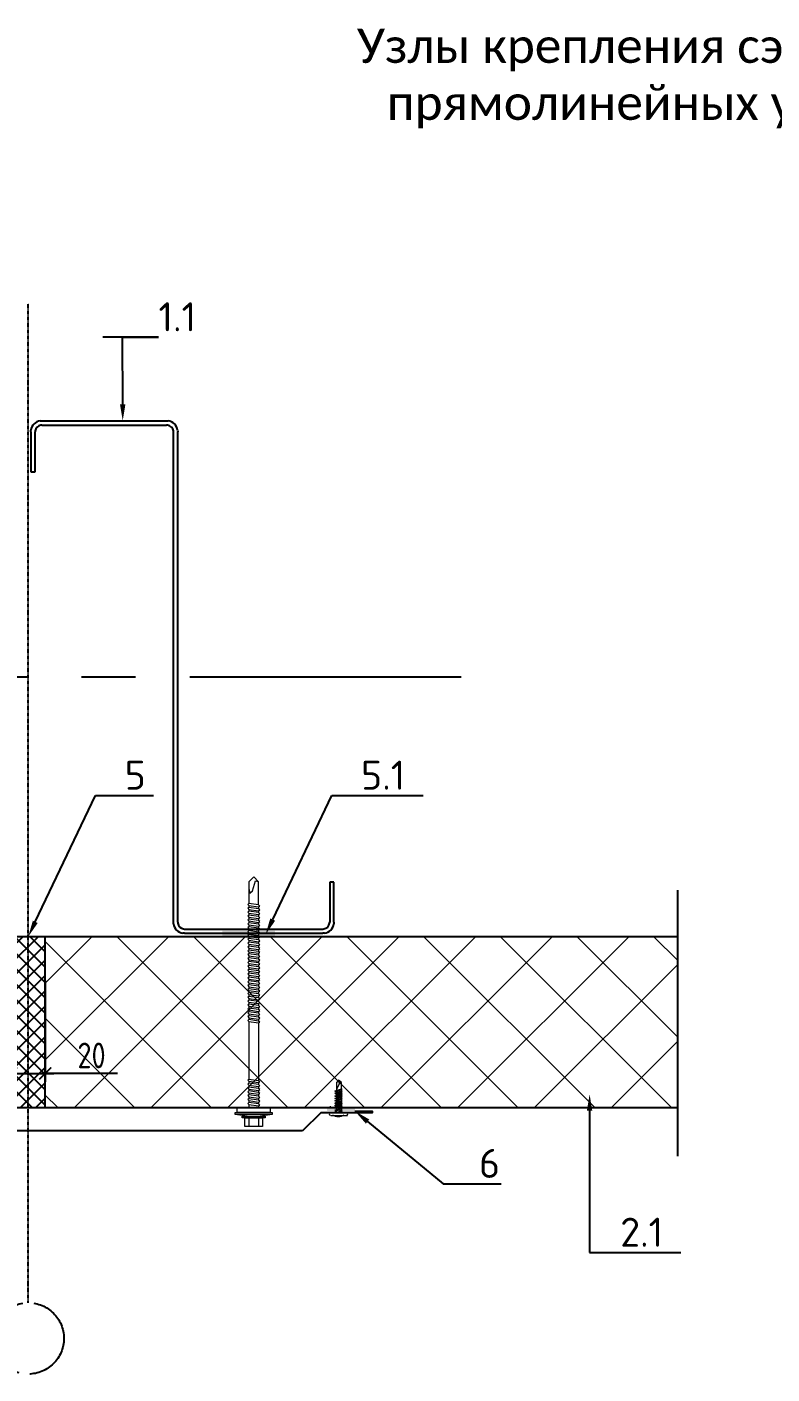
# Model space of a CAD drawing. Header units: millimetres. Extents: x -3689 to 2883575, y -702957 to -604547.
# Drawn here: x 2870445 to 2870881, y -669058 to -668269 of the extents above; entities that cross this region are included whole.
import ezdxf
from ezdxf import colors
from ezdxf.entities.mleader import LeaderData, LeaderLine
from ezdxf.math import Vec2, Vec3

# ---------------------------------------------------------------- set-up
doc = ezdxf.new("R2010")
doc.units = ezdxf.units.MM
doc.header["$PDMODE"] = 35
doc.linetypes.add('CENTER', pattern=[50.800000000000004, 31.75, -6.35, 6.35, -6.35])
for name, color, linetype in [('A-DOOR-IDEN', 12, 'Continuous'), ('A-FLOR-IDEN', 14, 'Continuous'), ('A-WALL-PATT', 181, 'Continuous'), ('S-GRID', 133, 'CENTER'), ('S-METL', 14, 'Continuous'), ('S-WALL-PATT', 181, 'Continuous')]:
    doc.layers.add(name, color=color, linetype=linetype)
doc.layers.add('A-FLOR-DIMS', color=133, linetype='Continuous', lineweight=0)
doc.styles.add('Calibri', font='calibri.ttf')
doc.styles.add('GOST 2.304', font='CS_Gost2304.shx')
doc.styles.add('ЕСКД', font='isocpeur.ttf')
doc.dimstyles.new('001.5', dxfattribs={"dimscale": 10, "dimtxt": 1.5, "dimasz": 0.7, "dimexe": 0.5, "dimexo": 0, "dimgap": 0.3, "dimtad": 1, "dimdec": 0, "dimrnd": 0.001, "dimtxsty": 'GOST 2.304', "dimblk": 'ARCHTICK', "dimcen": 0, "dimdle": 0.5, "dimclrd": 256, "dimclre": 256, "dimclrt": 256, "dimadec": 0, "dimazin": 2, "dimtfac": 0.75, "dimtdec": 0, "dimtmove": 1, "dimatfit": 3, "dimfxl": 1, "dimtolj": 1, "dimarcsym": 0})

# ---------------------------------------------------------------- blocks, each defined once
blk = doc.blocks.new('*U575')
at = {"color": 0, "lineweight": 0, "ltscale": 10}
for p, q in [((0.9999999999995483, 10.75821146399544), (-1.578047253216045e-13, 3.758211464021094)), ((1.999999999999548, 10.75821146399548), (0.9999999999995483, 10.75821146399544)), ((0.9999999999995483, 10.75821146399544), (1.000000000000452, -10.75821146399535)), ((2.000000000000452, -10.75821146399531), (1.999999999999548, 10.75821146399548)), ((4.999999999999596, 9.625768151993025), (1.999999999999596, 9.625768151992899)), ((1.999999999999596, 9.625768151992899), (2.000000000000404, -9.625768151992732)), ((5.000000000000404, -9.625768151992606), (4.999999999999596, 9.625768151993025)), ((-1.000000000000214, 5.095994904011563), (-6.200000000000213, 5.095994904011344)), ((-6.200000000000213, 5.095994904011344), (-6.199999999999785, -5.095994904011865)), ((-1.000000000000119, 2.831108280006405), (-6.200000000000118, 2.831108280006187)), ((-2.853031142658489e-13, 6.794659872000921), (-1.000000000000285, 6.794659872000879)), ((-1.000000000000285, 6.794659872000879), (-0.9999999999997147, -6.794659872000962)), ((-0.9999999999997861, -5.095994904011646), (-1.000000000000214, 5.095994904011563)), ((2.853031142658489e-13, -6.794659872000921), (-2.853031142658489e-13, 6.794659872000921)), ((5.960699671339194, 2.831108280006697), (4.999999999999881, 2.831108280006657)), ((5.960699671339194, 2.831108280006697), (6.413676996087806, 3.623818598440535)), ((6.75340998968594, -2.831108279977059), (5.960699671339194, 2.831108280006697)), ((6.413676996087806, 3.623818598440535), (7.093142983283565, 2.831108280006745)), ((7.093142983283565, 2.831108280006745), (7.885853301688519, -2.831108279977012)), ((8.225586295286144, 2.831108280006792), (7.093142983283565, 2.831108280006745)), ((8.225586295286144, 2.831108280006792), (7.093142983283565, 2.831108280006745)), ((8.225586295286144, 2.831108280006792), (8.678563620122066, 3.623818598440631)), ((9.018296613720201, -2.831108279976964), (8.225586295286144, 2.831108280006792)), ((8.678563620122066, 3.623818598440631), (9.358029607317826, 2.83110828000684)), ((9.358029607317826, 2.83110828000684), (10.15073992572278, -2.831108279976917)), ((10.49047291932041, 2.831108280006887), (9.358029607317826, 2.83110828000684)), ((10.49047291932041, 2.831108280006887), (9.358029607317826, 2.831108280006839)), ((10.49047291932041, 2.831108280006887), (10.94345024406902, 3.623818598440726)), ((11.28318323772536, -2.831108279976869), (10.49047291932041, 2.831108280006887)), ((10.94345024406902, 3.623818598440726), (11.62291623132298, 2.831108280006935)), ((11.62291623132298, 2.831108280006935), (12.41562654969883, -2.831108279976822)), ((12.75535954329646, 2.831108280006982), (11.62291623126478, 2.831108280006935)), ((12.75535954329646, 2.831108280006983), (11.62291623132298, 2.831108280006935)), ((12.75535954329646, 2.831108280006982), (13.20833686810328, 3.623818598440821)), ((13.54806986170141, -2.831108279976774), (12.75535954329646, 2.831108280006982)), ((13.20833686810328, 3.623818598440821), (13.88780285529904, 2.83110828000703)), ((13.88780285529904, 2.83110828000703), (14.68051317370399, -2.831108279976727)), ((15.02024616730162, 2.831108280007077), (13.88780285529904, 2.83110828000703)), ((15.02024616730162, 2.831108280007078), (13.88780285529904, 2.83110828000703)), ((15.02024616730162, 2.831108280007077), (15.47322349210843, 3.623818598440916)), ((15.81295648570657, -2.831108279976679), (15.02024616730162, 2.831108280007077)), ((15.47322349210843, 3.623818598440916), (16.1526894793042, 2.831108280007125)), ((16.1526894793042, 2.831108280007125), (16.94539979768004, -2.831108279976632)), ((17.28513279133588, 2.831108280007173), (16.1526894793042, 2.831108280007125)), ((17.28513279133588, 2.831108280007173), (16.1526894793042, 2.831108280007126)), ((17.28513279133588, 2.831108280007173), (17.73811011608449, 3.623818598441011)), ((18.07784310968262, -2.831108279976584), (17.28513279133588, 2.831108280007173)), ((17.73811011608449, 3.623818598441011), (18.41757610328025, 2.83110828000722)), ((18.41757610328025, 2.83110828000722), (19.2102864216852, -2.831108279976537)), ((19.55001941528283, 2.831108280007268), (18.41757610328025, 2.83110828000722)), ((19.55001941528283, 2.831108280007268), (18.41757610328025, 2.831108280007221)), ((19.55001941528283, 2.831108280007268), (20.00299674011875, 3.623818598441106)), ((20.34272973371688, -2.831108279976489), (19.55001941528283, 2.831108280007268)), ((20.00299674011875, 3.623818598441106), (20.68246272731451, 2.831108280007316)), ((20.68246272731451, 2.831108280007316), (21.47517304571946, -2.831108279976441)), ((21.81490603931709, 2.831108280007363), (20.68246272731451, 2.831108280007316)), ((54.50058852800316, 2.831108280007788), (20.68246272731451, 2.831108280007316)), ((54.50058852800316, 2.831108280007788), (54.95356585283909, 3.623818598441626)), ((55.29329884643724, -2.831108279975969), (54.50058852800316, 2.831108280007788)), ((54.95356585283909, 3.623818598441626), (55.63303184003485, 2.831108280007835)), ((55.63303184003485, 2.831108280007835), (56.42574215843982, -2.831108279975922)), ((56.76547515203742, 2.831108280007883), (55.63303184003485, 2.831108280007835)), ((56.76547515209563, 2.831108280007883), (57.21845247684425, 3.623818598441721)), ((57.5581854704424, -2.831108279975874), (56.76547515209563, 2.831108280007883)), ((57.21845247684425, 3.623818598441721), (57.89791846404, 2.83110828000793)), ((57.89791846404, 2.83110828000793), (58.69062878244497, -2.831108279975826)), ((59.03036177604258, 2.831108280007978), (57.89791846404, 2.83110828000793)), ((59.03036177604258, 2.831108280007978), (59.48333910087851, 3.623818598441816)), ((59.82307209447666, -2.831108279975779), (59.03036177604258, 2.831108280007978)), ((59.48333910087851, 3.623818598441816), (60.16280508807426, 2.831108280008025)), ((60.16280508807426, 2.831108280008025), (60.95551540647924, -2.831108279975731)), ((61.29524840007684, 2.831108280008073), (60.16280508807426, 2.831108280008025)), ((61.29524840007684, 2.831108280008073), (61.74822572482546, 3.623818598441911)), ((62.08795871848181, -2.831108279975684), (61.29524840007684, 2.831108280008073)), ((61.74822572482546, 3.623818598441911), (62.42769171207942, 2.83110828000812)), ((62.42769171207942, 2.83110828000812), (63.22040203045529, -2.831108279975636)), ((63.5601350240529, 2.831108280008168), (62.42769171202121, 2.83110828000812)), ((63.5601350240529, 2.831108280008168), (64.01311234885972, 3.623818598442006)), ((64.35284534245787, -2.831108279975589), (63.5601350240529, 2.831108280008168)), ((64.01311234885972, 3.623818598442006), (64.69257833605548, 2.831108280008215)), ((64.69257833605548, 2.831108280008215), (65.48528865446045, -2.831108279975541)), ((65.82502164805805, 2.831108280008263), (64.69257833605548, 2.831108280008215)), ((65.82502164805805, 2.831108280008263), (66.27799897286488, 3.623818598442101)), ((66.61773196646303, -2.831108279975494), (65.82502164805805, 2.831108280008263)), ((66.27799897286488, 3.623818598442101), (66.95746496006063, 2.83110828000831)), ((66.95746496006063, 2.83110828000831), (67.7501752784365, -2.831108279975446)), ((68.08990827209232, 2.831108280008358), (66.95746496006063, 2.83110828000831)), ((68.08990827209232, 2.831108280008358), (68.54288559684093, 3.623818598442196)), ((68.88261859043908, -2.831108279975399), (68.08990827209232, 2.831108280008358)), ((68.54288559684093, 3.623818598442196), (69.22235158403669, 2.831108280008406)), ((69.22235158403669, 2.831108280008406), (70.01506190244166, -2.831108279975351)), ((70.35479489603927, 2.831108280008453), (69.22235158403669, 2.831108280008406)), ((70.35479489603927, 2.831108280008453), (70.8077722208752, 3.623818598442291)), ((71.14750521447334, -2.831108279975303), (70.35479489603927, 2.831108280008453)), ((70.8077722208752, 3.623818598442291), (71.48723820807095, 2.831108280008501)), ((71.48723820807095, 2.831108280008501), (72.27994852647592, -2.831108279975256)), ((72.61968152007353, 2.831108280008548), (71.48723820807095, 2.831108280008501)), ((72.61968152007353, 2.831108280008548), (73.07265884482214, 3.623818598442387)), ((73.41239183842029, -2.831108279975208), (72.61968152007353, 2.831108280008548)), ((73.07265884482214, 3.623818598442387), (73.7521248320179, 2.831108280008596)), ((73.7521248320179, 2.831108280008596), (74.54483515045195, -2.831108279975161)), ((74.88456814404958, 2.831108280008643), (73.7521248320179, 2.831108280008596)), ((74.88456814404961, 2.831108280008642), (75.33754546879823, 3.623818598442481)), ((75.67727846239634, -2.831108279975114), (74.88456814404961, 2.831108280008642)), ((75.33754546879823, 3.623818598442481), (76.01701145599398, 2.83110828000869)), ((76.01701145599398, 2.83110828000869), (76.80972177439892, -2.831108279975067)), ((77.14945476799656, 2.831108280008737), (76.01701145599398, 2.83110828000869)), ((77.14945476799656, 2.831108280008737), (77.60243209283249, 3.623818598442576)), ((77.9421650864306, -2.831108279975019), (77.14945476799656, 2.831108280008737)), ((77.60243209283249, 3.623818598442576), (78.28189808002824, 2.831108280008785)), ((78.28189808002824, 2.831108280008785), (79.07460839843318, -2.831108279974972)), ((79.41434139203082, 2.831108280008833), (78.28189808002824, 2.831108280008785)), ((79.41434139203082, 2.831108280008833), (79.86731871677944, 3.623818598442671)), ((80.20705171043576, -2.831108279974924), (79.41434139203082, 2.831108280008833)), ((79.86731871677944, 3.623818598442671), (80.5467847040334, 2.83110828000888)), ((80.5467847040334, 2.83110828000888), (81.33949502240924, -2.831108279974877)), ((81.67922801600687, 2.831108280008928), (80.54678470397519, 2.83110828000888)), ((81.67922801600687, 2.831108280008928), (82.1322053408137, 3.623818598442766)), ((82.47193833441182, -2.831108279974829), (81.67922801600687, 2.831108280008928)), ((82.1322053408137, 3.623818598442766), (82.81167132800945, 2.831108280008975)), ((82.81167132800945, 2.831108280008975), (83.6043816464144, -2.831108279974782)), ((83.94411464001203, 2.831108280009023), (82.81167132800945, 2.831108280008975)), ((83.94411464001203, 2.831108280009023), (84.39709196481886, 3.623818598442861)), ((84.73682495841697, -2.831108279974734), (83.94411464001203, 2.831108280009023)), ((84.39709196481886, 3.623818598442861), (85.07655795201461, 2.831108280009071)), ((85.07655795201461, 2.831108280009071), (85.86926827039045, -2.831108279974686)), ((86.2090012640463, 2.831108280009118), (85.07655795201461, 2.831108280009071)), ((86.2090012640463, 2.831108280009118), (86.66197858879491, 3.623818598442957)), ((87.00171158239303, -2.831108279974639), (86.2090012640463, 2.831108280009118)), ((86.66197858879491, 3.623818598442957), (87.34144457599066, 2.831108280009166)), ((87.34144457599066, 2.831108280009166), (88.1341548943956, -2.831108279974591)), ((88.47388788799324, 2.831108280009213), (87.34144457599066, 2.831108280009166)), ((88.47388788799324, 2.831108280009213), (88.92686521282917, 3.623818598443052)), ((89.26659820642729, -2.831108279974544), (88.47388788799324, 2.831108280009213)), ((88.92686521282917, 3.623818598443052), (89.60633120002493, 2.831108280009261)), ((89.60633120002493, 2.831108280009261), (90.39904151842987, -2.831108279974496)), ((90.7387745120275, 2.831108280009308), (89.60633120002493, 2.831108280009261)), ((90.7387745120275, 2.831108280009308), (91.19175183677612, 3.623818598443147)), ((91.53148483037424, -2.831108279974448), (90.7387745120275, 2.831108280009308)), ((91.19175183677612, 3.623818598443147), (91.87121782397188, 2.831108280009356)), ((91.87121782397188, 2.831108280009356), (92.66392814240592, -2.831108279974401)), ((93.00366113600356, 2.831108280009403), (91.87121782397188, 2.831108280009356)), ((93.00366113600356, 2.831108280009403), (93.45663846081038, 3.623818598443242)), ((93.7963714544085, -2.831108279974353), (93.00366113600356, 2.831108280009403)), ((93.45663846081038, 3.623818598443242), (94.13610444800614, 2.831108280009451)), ((94.13610444800614, 2.831108280009451), (94.92881476641108, -2.831108279974306)), ((95.26854776000872, 2.831108280009498), (94.13610444800614, 2.831108280009451)), ((95.26854776000872, 2.831108280009498), (95.72152508484464, 3.623818598443337)), ((96.06125807844276, -2.831108279974258), (95.26854776000872, 2.831108280009498)), ((95.72152508484464, 3.623818598443337), (96.4009910720404, 2.831108280009546)), ((96.4009910720404, 2.831108280009546), (97.19370139038713, -2.831108279974211)), ((97.53343438398477, 2.831108280009593), (96.4009910720404, 2.831108280009546)), ((97.53343438404298, 2.831108280009593), (97.9864117087916, 3.623818598443432)), ((98.32614470238971, -2.831108279974163), (97.53343438404298, 2.831108280009593)), ((97.9864117087916, 3.623818598443432), (98.66587769598735, 2.831108280009641)), ((98.66587769598735, 2.831108280009641), (99.4585880144214, -2.831108279974116)), ((99.79832100801903, 2.831108280009689), (98.66587769598735, 2.831108280009641)), ((99.79832100801903, 2.831108280009689), (100.2512983328259, 3.623818598443527)), ((100.591031326424, -2.831108279974068), (99.79832100801903, 2.831108280009689)), ((100.2512983328259, 3.623818598443527), (100.9307643200216, 2.831108280009736)), ((100.9307643200216, 2.831108280009736), (101.7234746384266, -2.83110827997402)), ((102.0632076320242, 2.831108280009784), (100.9307643200216, 2.831108280009736)), ((102.0632076320242, 2.831108280009784), (102.5161849568019, 3.623818598443622)), ((102.8559179504, -2.831108279973973), (102.0632076320242, 2.831108280009784)), ((102.5161849568019, 3.623818598443622), (103.1956509439977, 2.831108280009831)), ((103.1956509439977, 2.831108280009831), (103.9883612624026, -2.831108279973925)), ((104.3280942560002, 2.831108280009879), (103.1956509439977, 2.831108280009831)), ((104.3280942560002, 2.831108280009879), (104.7810715808071, 3.623818598443717)), ((105.1208045744052, -2.831108279973878), (104.3280942560002, 2.831108280009879)), ((104.7810715808071, 3.623818598443717), (105.4605375680028, 2.831108280009926)), ((105.4605375680028, 2.831108280009926), (106.2532478864078, -2.83110827997383)), ((106.5929808800054, 2.831108280009974), (105.4605375680028, 2.831108280009926)), ((106.5929808800054, 2.831108280009974), (107.0459582048413, 3.623818598443812)), ((107.3856911984394, -2.831108279973783), (106.5929808800054, 2.831108280009974)), ((107.0459582048413, 3.623818598443812), (107.7254241920371, 2.831108280010021)), ((107.7254241920371, 2.831108280010021), (108.518134510442, -2.831108279973735)), ((108.8578675040397, 2.831108280010069), (107.7254241920371, 2.831108280010021)), ((108.8578675040397, 2.831108280010069), (109.3108448287883, 3.623818598443907)), ((109.6505778223864, -2.831108279973688), (108.8578675040397, 2.831108280010069)), ((109.3108448287883, 3.623818598443907), (109.990310815984, 2.831108280010116)), ((109.990310815984, 2.831108280010116), (110.7830211344181, -2.83110827997364)), ((111.1227541280157, 2.831108280010164), (109.990310815984, 2.831108280010116)), ((111.1227541280157, 2.831108280010164), (111.5757314528225, 3.623818598444002)), ((111.9154644464207, -2.831108279973593), (111.1227541280157, 2.831108280010164)), ((111.5757314528225, 3.623818598444002), (112.2551974400183, 2.831108280010211)), ((112.2551974400183, 2.831108280010211), (113.0479077584232, -2.831108279973545)), ((113.3876407520209, 2.831108280010259), (112.2551974400183, 2.831108280010211)), ((113.3876407520209, 2.831108280010259), (113.8406180767986, 3.623818598444097)), ((114.1803510703967, -2.831108279973498), (113.3876407520209, 2.831108280010259)), ((113.8406180767986, 3.623818598444097), (114.5200840639943, 2.831108280010307)), ((114.5200840639943, 2.831108280010307), (115.3127943823993, -2.83110827997345)), ((115.6525273759969, 2.831108280010354), (114.5200840639943, 2.831108280010307)), ((115.6525273759969, 2.831108280010354), (116.1055047008037, 3.623818598444192)), ((116.4452376944019, -2.831108279973402), (115.6525273759969, 2.831108280010354)), ((116.1055047008037, 3.623818598444192), (116.7849706879995, 2.831108280010402)), ((116.7849706879995, 2.831108280010402), (117.5776810064336, -2.831108279973355)), ((117.9174140000312, 2.831108280010449), (116.7849706879995, 2.831108280010402)), ((117.9174140000312, 2.831108280010449), (118.370391324838, 3.623818598444288)), ((118.7101243184361, -2.831108279973307), (117.9174140000312, 2.831108280010449)), ((118.370391324838, 3.623818598444288), (119.0498573120338, 2.831108280010497)), ((119.0498573120338, 2.831108280010497), (119.8425676303805, -2.83110827997326)), ((120.1823006239781, 2.831108280010544), (119.0498573120338, 2.831108280010497)), ((120.1823006240363, 2.831108280010544), (120.6352779488141, 3.623818598444383)), ((120.9750109424122, -2.831108279973212), (120.1823006240363, 2.831108280010544)), ((120.6352779488141, 3.623818598444383), (121.3147439360098, 2.831108280010592)), ((121.3147439360098, 2.831108280010592), (122.1074542544148, -2.831108279973165)), ((122.4471872480124, 2.83110828001064), (121.3147439360098, 2.831108280010592)), ((122.4471872480124, 2.83110828001064), (122.9001645728192, 3.623818598444478)), ((123.2398975664173, -2.831108279973117), (122.4471872480124, 2.83110828001064)), ((122.9001645728192, 3.623818598444478), (123.579630560015, 2.831108280010687)), ((123.5796305600149, 2.831108280010687), (137.1689503039877, 2.831108280011258)), ((123.579630560015, 2.831108280010687), (124.3723408784199, -2.83110827997307)), ((131.733222406422, -0.6794659872056961), (137.6219276287947, 1.132443311992857)), ((137.168891720008, 2.831108280011258), (140, 1.252163460215004e-11)), ((140, 1.252163460215004e-11), (137.1688917200664, -2.831108279972532)), ((137.6219276287947, 1.132443311992857), (137.310505717999, 2.689552866000027)), ((-0.9999999999998811, -2.831108279977385), (-6.19999999999988, -2.831108279977603)), ((-6.199999999999785, -5.095994904011865), (-0.9999999999997861, -5.095994904011646)), ((-0.9999999999997147, -6.794659872000962), (2.853031142658489e-13, -6.794659872000921)), ((1.578047253205254e-13, -3.758211463995394), (1.000000000000452, -10.75821146399535)), ((6.75340998968594, -2.831108279977058), (5.000000000000119, -2.831108279977132)), ((7.432875976881695, -3.510574267172757), (6.75340998968594, -2.831108279977059)), ((7.885853301688519, -2.831108279977012), (7.432875976881695, -3.510574267172757)), ((9.018296613720201, -2.831108279976964), (7.885853301688519, -2.831108279977012)), ((9.018296613720201, -2.831108279976963), (7.885853301688519, -2.831108279977011)), ((9.697762600915956, -3.510574267172662), (9.018296613720201, -2.831108279976964)), ((10.15073992572278, -2.831108279976917), (9.697762600915956, -3.510574267172662)), ((11.28318323766715, -2.831108279976869), (10.15073992572278, -2.831108279976917)), ((11.28318323772536, -2.831108279976868), (10.15073992572278, -2.831108279976916)), ((11.96264922492111, -3.510574267172567), (11.28318323772536, -2.831108279976869)), ((12.41562654969883, -2.831108279976822), (11.96264922492111, -3.510574267172567)), ((13.54806986170141, -2.831108279976774), (12.41562654969883, -2.831108279976822)), ((13.54806986170141, -2.831108279976773), (12.41562654969883, -2.83110827997682)), ((14.22753584889717, -3.510574267172472), (13.54806986170141, -2.831108279976774)), ((14.68051317370399, -2.831108279976727), (14.22753584889717, -3.510574267172472)), ((15.81295648570657, -2.831108279976679), (14.68051317370399, -2.831108279976727)), ((15.81295648570657, -2.831108279976678), (14.68051317370399, -2.831108279976725)), ((16.49242247290232, -3.510574267172377), (15.81295648570657, -2.831108279976679)), ((16.94539979768004, -2.831108279976632), (16.49242247290232, -3.510574267172377)), ((18.07784310968262, -2.831108279976584), (16.94539979768004, -2.831108279976632)), ((18.07784310968262, -2.831108279976584), (16.94539979768004, -2.831108279976631)), ((18.75730909687838, -3.510574267172282), (18.07784310968262, -2.831108279976584)), ((19.2102864216852, -2.831108279976537), (18.75730909687838, -3.510574267172282)), ((20.34272973371688, -2.831108279976489), (19.2102864216852, -2.831108279976537)), ((20.34272973371688, -2.831108279976489), (19.2102864216852, -2.831108279976536)), ((21.02219572091264, -3.510574267172187), (20.34272973371688, -2.831108279976489)), ((21.47517304571946, -2.831108279976441), (21.02219572091264, -3.510574267172187)), ((55.29329884643724, -2.83110827997597), (21.47517304571946, -2.831108279976441)), ((55.97276483363299, -3.510574267171667), (55.29329884643724, -2.831108279975969)), ((56.42574215843982, -2.831108279975922), (55.97276483363299, -3.510574267171667)), ((57.55818547038419, -2.831108279975874), (56.42574215843982, -2.831108279975922)), ((58.23765145763815, -3.510574267171572), (57.5581854704424, -2.831108279975874)), ((58.69062878244497, -2.831108279975826), (58.23765145763815, -3.510574267171572)), ((59.82307209447666, -2.831108279975779), (58.69062878244497, -2.831108279975826)), ((60.50253808167241, -3.510574267171477), (59.82307209447666, -2.831108279975779)), ((60.95551540647924, -2.831108279975731), (60.50253808167241, -3.510574267171477)), ((62.08795871842361, -2.831108279975684), (60.95551540647924, -2.831108279975731)), ((62.76742470567757, -3.510574267171382), (62.08795871848181, -2.831108279975684)), ((63.22040203045529, -2.831108279975636), (62.76742470567757, -3.510574267171382)), ((64.35284534245787, -2.831108279975589), (63.22040203045529, -2.831108279975636)), ((65.03231132965362, -3.510574267171287), (64.35284534245787, -2.831108279975589)), ((65.48528865446045, -2.831108279975541), (65.03231132965362, -3.510574267171287)), ((66.61773196646303, -2.831108279975494), (65.48528865446045, -2.831108279975541)), ((67.29719795365878, -3.510574267171191), (66.61773196646303, -2.831108279975494)), ((67.7501752784365, -2.831108279975446), (67.29719795365878, -3.510574267171191)), ((68.88261859043908, -2.831108279975399), (67.7501752784365, -2.831108279975446)), ((69.56208457763483, -3.510574267171096), (68.88261859043908, -2.831108279975399)), ((70.01506190244166, -2.831108279975351), (69.56208457763483, -3.510574267171096)), ((71.14750521447334, -2.831108279975303), (70.01506190244166, -2.831108279975351)), ((71.8269712016691, -3.510574267171001), (71.14750521447334, -2.831108279975303)), ((72.27994852647592, -2.831108279975256), (71.8269712016691, -3.510574267171001)), ((73.41239183842029, -2.831108279975208), (72.27994852647592, -2.831108279975256)), ((74.09185782567425, -3.510574267170906), (73.41239183842029, -2.831108279975208)), ((74.54483515045195, -2.831108279975161), (74.09185782567425, -3.510574267170906)), ((75.67727846239632, -2.831108279975113), (74.54483515045195, -2.831108279975161)), ((76.3567444495921, -3.510574267170812), (75.67727846239634, -2.831108279975114)), ((76.80972177439892, -2.831108279975067), (76.3567444495921, -3.510574267170812)), ((77.9421650864306, -2.831108279975019), (76.80972177439892, -2.831108279975067)), ((78.62163107362636, -3.510574267170717), (77.9421650864306, -2.831108279975019)), ((79.07460839843318, -2.831108279974972), (78.62163107362636, -3.510574267170717)), ((80.20705171037756, -2.831108279974924), (79.07460839843318, -2.831108279974972)), ((80.88651769763152, -3.510574267170622), (80.20705171043576, -2.831108279974924)), ((81.33949502240924, -2.831108279974877), (80.88651769763152, -3.510574267170622)), ((82.47193833441182, -2.831108279974829), (81.33949502240924, -2.831108279974877)), ((83.15140432160757, -3.510574267170527), (82.47193833441182, -2.831108279974829)), ((83.6043816464144, -2.831108279974782), (83.15140432160757, -3.510574267170527)), ((84.73682495841697, -2.831108279974734), (83.6043816464144, -2.831108279974782)), ((85.41629094561273, -3.510574267170432), (84.73682495841697, -2.831108279974734)), ((85.86926827039045, -2.831108279974686), (85.41629094561273, -3.510574267170432)), ((87.00171158239303, -2.831108279974639), (85.86926827039045, -2.831108279974686)), ((87.68117756958878, -3.510574267170337), (87.00171158239303, -2.831108279974639)), ((88.1341548943956, -2.831108279974591), (87.68117756958878, -3.510574267170337)), ((89.26659820642729, -2.831108279974544), (88.1341548943956, -2.831108279974591)), ((89.94606419362304, -3.510574267170242), (89.26659820642729, -2.831108279974544)), ((90.39904151842987, -2.831108279974496), (89.94606419362304, -3.510574267170242)), ((91.53148483037424, -2.831108279974448), (90.39904151842987, -2.831108279974496)), ((92.2109508176282, -3.510574267170147), (91.53148483037424, -2.831108279974448)), ((92.66392814240592, -2.831108279974401), (92.2109508176282, -3.510574267170147)), ((93.7963714544085, -2.831108279974353), (92.66392814240592, -2.831108279974401)), ((94.47583744160426, -3.510574267170051), (93.7963714544085, -2.831108279974353)), ((94.92881476641108, -2.831108279974306), (94.47583744160426, -3.510574267170051)), ((96.06125807844276, -2.831108279974258), (94.92881476641108, -2.831108279974306)), ((96.74072406563852, -3.510574267169956), (96.06125807844276, -2.831108279974258)), ((97.19370139038713, -2.831108279974211), (96.74072406563852, -3.510574267169956)), ((98.32614470238971, -2.831108279974163), (97.19370139038713, -2.831108279974211)), ((99.00561068958547, -3.510574267169861), (98.32614470238971, -2.831108279974163)), ((99.4585880144214, -2.831108279974116), (99.00561068958547, -3.510574267169861)), ((100.591031326424, -2.831108279974068), (99.4585880144214, -2.831108279974116)), ((101.2704973136197, -3.510574267169766), (100.591031326424, -2.831108279974068)), ((101.7234746384266, -2.83110827997402), (101.2704973136197, -3.510574267169766)), ((102.8559179504, -2.831108279973973), (101.7234746384266, -2.83110827997402)), ((103.5353839376249, -3.510574267169671), (102.8559179504, -2.831108279973973)), ((103.9883612624026, -2.831108279973925), (103.5353839376249, -3.510574267169671)), ((105.1208045744052, -2.831108279973878), (103.9883612624026, -2.831108279973925)), ((105.8002705616009, -3.510574267169576), (105.1208045744052, -2.831108279973878)), ((106.2532478864078, -2.83110827997383), (105.8002705616009, -3.510574267169576)), ((107.3856911984394, -2.831108279973783), (106.2532478864078, -2.83110827997383)), ((108.0651571856352, -3.510574267169481), (107.3856911984394, -2.831108279973783)), ((108.518134510442, -2.831108279973735), (108.0651571856352, -3.510574267169481)), ((109.6505778223864, -2.831108279973688), (108.5181345103838, -2.831108279973735)), ((110.3300438095822, -3.510574267169386), (109.6505778223864, -2.831108279973688)), ((110.7830211344181, -2.83110827997364), (110.3300438095822, -3.510574267169386)), ((111.9154644464207, -2.831108279973593), (110.7830211344181, -2.83110827997364)), ((112.5949304336164, -3.51057426716929), (111.9154644464207, -2.831108279973593)), ((113.0479077584232, -2.831108279973545), (112.5949304336164, -3.51057426716929)), ((114.1803510703967, -2.831108279973498), (113.0479077584232, -2.831108279973545)), ((114.8598170576507, -3.510574267169195), (114.1803510703967, -2.831108279973498)), ((115.3127943823993, -2.83110827997345), (114.8598170576507, -3.510574267169195)), ((116.4452376944019, -2.831108279973402), (115.3127943823993, -2.83110827997345)), ((117.1247036815976, -3.5105742671691), (116.4452376944019, -2.831108279973402)), ((117.5776810064336, -2.831108279973355), (117.1247036815976, -3.5105742671691)), ((118.7101243184361, -2.831108279973307), (117.5776810064336, -2.831108279973355)), ((119.3895903056319, -3.510574267169005), (118.7101243184361, -2.831108279973307)), ((119.8425676303805, -2.83110827997326), (119.3895903056319, -3.510574267169005)), ((120.9750109424122, -2.831108279973212), (119.8425676303805, -2.83110827997326)), ((121.6544769296079, -3.51057426716891), (120.9750109424122, -2.831108279973212)), ((122.1074542544148, -2.831108279973165), (121.6544769296079, -3.51057426716891)), ((123.2398975664173, -2.831108279973117), (122.1074542544148, -2.831108279973165)), ((123.9193635536131, -3.510574267168815), (123.2398975664173, -2.831108279973117)), ((124.3723408784199, -2.83110827997307), (123.9193635536131, -3.510574267168815)), ((137.1689503040461, -2.831108279972532), (124.3723408784199, -2.83110827997307)), ((130.3742904320306, -2.264886624015184), (131.733222406422, -0.6794659872056961)), ((133.2053987120226, -2.831108279972699), (130.3742904320306, -2.264886624015184)), ((1.000000000000452, -10.75821146399535), (2.000000000000452, -10.75821146399531)), ((2.000000000000404, -9.625768151992732), (5.000000000000404, -9.625768151992606))]:
    blk.add_line(p, q, dxfattribs=at)
blk = doc.blocks.new('_ARCHTICK')
at = {"color": 0, "linetype": 'ByBlock', "const_width": 0.15}
blk.add_lwpolyline([(-0.5, -0.5), (0.5, 0.5)], dxfattribs=at)
blk = doc.blocks.new('*D767')
at = {"layer": 'A-FLOR-DIMS', "lineweight": -2, "ltscale": 10, "transparency": 16777216}
for p, q in [((2870435.540871193, -668827.5840115512), (2870435.540871193, -668886.7521184876)), ((2870455.540871193, -668827.5840115512), (2870455.540871193, -668886.7521184876)), ((2870430.540871193, -668881.7521184876), (2870460.540871193, -668881.7521184876)), ((2870497.755755489, -668881.7521184876), (2870455.540871193, -668881.7521184876))]:
    blk.add_line(p, q, dxfattribs=at)
at = {"layer": 'Defpoints', "color": 0, "ltscale": 10, "transparency": 16777216}
for p in [(2870435.540871193, -668827.5840115512), (2870455.540871193, -668827.5840115512), (2870455.540871193, -668881.7521184876)]:
    blk.add_point(p, dxfattribs=at)
at = {"layer": 'A-FLOR-DIMS', "lineweight": -2, "ltscale": 10, "transparency": 16777216, "xscale": 7, "yscale": 7, "zscale": 7, "rotation": 180}
blk.add_blockref('_ARCHTICK', (2870435.540871193, -668881.7521184876), dxfattribs=at)
at = {"layer": 'A-FLOR-DIMS', "lineweight": -2, "ltscale": 10, "transparency": 16777216, "xscale": 7, "yscale": 7, "zscale": 7}
blk.add_blockref('_ARCHTICK', (2870455.540871193, -668881.7521184876), dxfattribs=at)
at = {"layer": 'A-FLOR-DIMS', "ltscale": 10, "transparency": 16777216, "insert": (2870482.612898347, -668871.2521184876), "char_height": 15, "attachment_point": 5, "style": 'GOST 2.304'}
blk.add_mtext('\\A1;20', dxfattribs=at)
blk = doc.blocks.new('*U782')
at = {"color": 7}
for points in [[(-60.60660171782365, -10.60660171779455), (-50, 0)], [(-50, 0), (271.3281467137494, 0)], [(281.9347484315731, -10.60660171779455), (271.3281467137494, 0)], [(-80.60660171782365, -11.60660171782365), (-90.60660171782365, -11.60660171782365), (-90.60660171782365, -10.60660171782365), (-60.60660171782365, -10.60660171782365)], [(301.9347484315731, -11.60660171782365), (311.9347484315731, -11.60660171782365), (311.9347484315731, -10.60660171782365), (281.9347484315731, -10.60660171782365)]]:
    blk.add_lwpolyline(points, dxfattribs=at)

msp = doc.modelspace()

# ---------------------------------------------------------------- hatches: boundary and pattern name
at = {"lineweight": 0}
h = msp.add_hatch(dxfattribs=at)
h.set_pattern_fill('ANSI37', color=181, scale=10, angle=89.99999999999997, style=0)
h.set_pattern_definition([(134.9999999999999, (2871455.540871193, -668861.7274744085), (-22.4506403026729, -22.45064030267286), []), (225, (2871455.540871193, -668861.7274744085), (22.45064030267286, -22.4506403026729), [])])
h.paths.add_polyline_path([(2870825.75723923, -668901.7274744085), (2870825.75723923, -668801.7274744085), (2870455.540871193, -668801.7274744085), (2870455.540871193, -668900.0739562316), (2870455.540871193, -668901.7274744085)])
at = {"layer": 'A-WALL-PATT'}
h = msp.add_hatch(dxfattribs=at)
h.set_pattern_fill('ANSI37', color=256, scale=2, angle=90)
h.set_pattern_definition([(135, (2883133.561792761, -912460.8535278662), (-4.490128060534577, -4.490128060534576), []), (225, (2883133.561792761, -912460.8535278662), (4.490128060534576, -4.490128060534577), [])])
h.paths.add_polyline_path([(2870455.540871193, -668801.7274744085), (2870435.540871193, -668801.7274744085), (2870435.540871193, -668901.7274744085), (2870455.540871193, -668901.7274744085)])
at = {"layer": 'S-WALL-PATT', "lineweight": 0, "ltscale": 10}
h = msp.add_hatch(color=256, dxfattribs=at)
h.dxf.hatch_style = 1
h.paths.add_polyline_path([(2870590.094049016, -668798.1963810606), (2870590.094049016, -668802.2287463353), (2870559.272791682, -668802.2287463353), (2870559.272791682, -668798.1963810606)])
h = msp.add_hatch(color=256, dxfattribs=at)
h.dxf.hatch_style = 1
h.paths.add_polyline_path([(2870636.761162918, -668903.637777017), (2870636.761162918, -668902.126129274), (2870620.530800055, -668902.126129274), (2870620.530800055, -668903.637777017)])
h = msp.add_hatch(color=256, dxfattribs=at)
h.dxf.hatch_style = 1
h.paths.add_polyline_path([(2870620.532786331, -668902.1433566057), (2870620.532786331, -668903.6550043488), (2870636.763149193, -668903.6550043488), (2870636.763149193, -668902.1433566057)])
h = msp.add_hatch(color=256, dxfattribs=at)
h.dxf.hatch_style = 1
h.paths.add_polyline_path([(2870636.783415777, -668903.6678764125), (2870636.783415777, -668902.1562286696), (2870620.553052915, -668902.1562286696), (2870620.553052915, -668903.6678764125)])

# ---------------------------------------------------------------- linework, layer by layer
at = {"color": 5}
for p, q in [((2870825.75723923, -668801.7274744085), (2870455.540871193, -668801.7274744085)), ((2870455.540871193, -668901.7274744085), (2870825.75723923, -668901.7274744085))]:
    msp.add_line(p, q, dxfattribs=at)
at = {"color": 5, "lineweight": 0}
msp.add_line((2870455.540871193, -668801.7274744085), (2870455.540871193, -668901.7274744085), dxfattribs=at)
at = {"color": 7, "linetype": 'Continuous', "lineweight": 20, "true_color": 0x000007}
for points in [[(2870625.113366981, -668892.0968756087), (2870629.415416892, -668890.9386314016), (2870629.415416892, -668890.9386314016)], [(2870628.919026517, -668890.9386314016), (2870628.919026517, -668887.1329718654), (2870627.264391936, -668885.8092642005), (2870625.940684271, -668887.1329718654), (2870625.940684271, -668891.7659486926)], [(2870627.264391936, -668885.8092642005), (2870627.595318852, -668887.9602891558), (2870625.940684271, -668890.9386314016)], [(2870628.919026517, -668891.2695583182), (2870629.415416892, -668890.9386314016), (2870628.919026517, -668890.9386314016), (2870625.940684271, -668891.7659486926)], [(2870625.940684271, -668891.7659486926), (2870625.113366981, -668892.0968756087), (2870625.940684271, -668892.593265983), (2870628.919026517, -668891.2695583182), (2870628.919026517, -668892.0968756087)], [(2870625.113366981, -668893.4205832735), (2870629.415416892, -668892.593265983), (2870629.415416892, -668892.593265983)], [(2870625.940684271, -668892.593265983), (2870625.940684271, -668893.4205832735), (2870625.113366981, -668893.4205832735), (2870625.940684271, -668893.9169736479), (2870628.919026517, -668892.593265983), (2870628.919026517, -668893.4205832735)], [(2870625.113366981, -668895.0752178545), (2870629.415416892, -668893.9169736479), (2870629.415416892, -668893.9169736479)], [(2870625.940684271, -668894.7442909384), (2870625.113366981, -668895.0752178545), (2870625.940684271, -668895.0752178545), (2870628.919026517, -668894.247900564)], [(2870625.113366981, -668896.3989255198), (2870629.415416892, -668895.0752178545), (2870629.415416892, -668895.0752178545)], [(2870625.940684271, -668896.0679986032), (2870625.113366981, -668896.3989255198), (2870625.940684271, -668896.8953158942), (2870628.919026517, -668895.5716082288)], [(2870625.113366981, -668897.7226331842), (2870629.415416892, -668896.3989255198), (2870629.415416892, -668896.3989255198)], [(2870625.940684271, -668897.7226331842), (2870625.113366981, -668897.7226331842), (2870625.940684271, -668898.0535601007), (2870628.919026517, -668896.8953158942)], [(2870625.113366981, -668899.3772677656), (2870629.415416892, -668898.0535601007), (2870629.415416892, -668898.0535601007)], [(2870625.940684271, -668898.8808773912), (2870625.113366981, -668899.3772677656), (2870625.940684271, -668899.3772677656), (2870628.919026517, -668898.0535601007)], [(2870628.919026517, -668892.593265983), (2870629.415416892, -668892.593265983), (2870628.919026517, -668892.0968756087), (2870625.940684271, -668893.4205832735)], [(2870628.919026517, -668894.247900564), (2870629.415416892, -668893.9169736479), (2870628.919026517, -668893.4205832735), (2870625.940684271, -668894.7442909384)], [(2870625.940684271, -668893.9169736479), (2870625.940684271, -668894.7442909384), (2870625.940684271, -668894.7442909384)], [(2870628.919026517, -668895.5716082288), (2870629.415416892, -668895.0752178545), (2870628.919026517, -668894.7442909384), (2870625.940684271, -668896.0679986032)], [(2870625.940684271, -668895.0752178545), (2870625.940684271, -668896.0679986032), (2870625.940684271, -668896.0679986032)], [(2870628.919026517, -668896.8953158942), (2870629.415416892, -668896.3989255198), (2870628.919026517, -668896.3989255198), (2870625.940684271, -668897.7226331842)], [(2870625.940684271, -668896.8953158942), (2870625.940684271, -668897.7226331842), (2870625.940684271, -668897.7226331842)], [(2870628.919026517, -668898.0535601007), (2870629.415416892, -668898.0535601007), (2870628.919026517, -668897.7226331842), (2870625.940684271, -668898.8808773912)], [(2870625.940684271, -668898.0535601007), (2870625.940684271, -668898.8808773912), (2870625.940684271, -668898.8808773912)], [(2870628.919026517, -668899.87365814), (2870629.415416892, -668899.3772677656), (2870628.919026517, -668898.8808773912), (2870625.940684271, -668900.204585056)], [(2870628.919026517, -668894.247900564), (2870628.919026517, -668894.7442909384), (2870628.919026517, -668894.7442909384)], [(2870628.919026517, -668895.5716082288), (2870628.919026517, -668896.3989255198), (2870628.919026517, -668896.3989255198)], [(2870628.919026517, -668896.8953158942), (2870628.919026517, -668897.7226331842), (2870628.919026517, -668897.7226331842)], [(2870628.919026517, -668898.0535601007), (2870628.919026517, -668898.8808773912), (2870628.919026517, -668898.8808773912)], [(2870622.135024735, -668901.0319023465), (2870622.631415109, -668901.0319023465), (2870622.631415109, -668901.0319023465)], [(2870622.631415109, -668904.8375618833), (2870632.393759138, -668904.8375618833), (2870632.393759138, -668904.8375618833)], [(2870632.393759138, -668906.6576599225), (2870622.631415109, -668906.6576599225), (2870622.631415109, -668906.6576599225)], [(2870625.113366981, -668900.7009754304), (2870629.415416892, -668899.3772677656), (2870629.415416892, -668899.3772677656)], [(2870625.940684271, -668900.204585056), (2870625.113366981, -668900.7009754304), (2870625.940684271, -668901.0319023465), (2870628.919026517, -668899.87365814)], [(2870625.113366981, -668901.859219637), (2870629.415416892, -668900.7009754304), (2870629.415416892, -668900.7009754304)], [(2870625.940684271, -668901.5282927209), (2870625.113366981, -668901.859219637), (2870625.940684271, -668902.3556100114), (2870628.919026517, -668901.0319023465)], [(2870625.113366981, -668903.1829273023), (2870629.415416892, -668902.3556100114), (2870629.415416892, -668902.3556100114)], [(2870625.940684271, -668903.1829273023), (2870625.113366981, -668903.1829273023), (2870625.940684271, -668903.6793176767), (2870628.919026517, -668902.3556100114)], [(2870625.940684271, -668899.3772677656), (2870625.940684271, -668900.204585056), (2870625.940684271, -668900.204585056)], [(2870628.919026517, -668901.0319023465), (2870629.415416892, -668900.7009754304), (2870628.919026517, -668900.7009754304), (2870625.940684271, -668901.5282927209)], [(2870625.940684271, -668901.0319023465), (2870625.940684271, -668901.5282927209), (2870625.940684271, -668901.5282927209)], [(2870628.919026517, -668902.3556100114), (2870629.415416892, -668902.3556100114), (2870628.919026517, -668901.859219637), (2870625.940684271, -668903.1829273023)], [(2870625.940684271, -668902.3556100114), (2870625.940684271, -668903.1829273023), (2870625.940684271, -668903.1829273023)], [(2870625.940684271, -668903.6793176767), (2870625.940684271, -668904.0102445928), (2870625.940684271, -668904.0102445928)], [(2870628.919026517, -668904.0102445928), (2870629.415416892, -668903.6793176767), (2870628.919026517, -668903.1829273023), (2870627.264391936, -668904.0102445928)], [(2870628.919026517, -668904.0102445928), (2870627.264391936, -668904.0102445928), (2870627.264391936, -668904.0102445928)], [(2870628.588099601, -668904.0102445928), (2870629.415416892, -668903.6793176767), (2870629.415416892, -668903.6793176767)], [(2870628.919026517, -668899.87365814), (2870628.919026517, -668900.7009754304), (2870628.919026517, -668900.7009754304)], [(2870628.919026517, -668901.0319023465), (2870628.919026517, -668901.859219637), (2870628.919026517, -668901.859219637)], [(2870628.919026517, -668902.3556100114), (2870628.919026517, -668903.1829273023), (2870628.919026517, -668903.1829273023)]]:
    msp.add_lwpolyline(points, dxfattribs=at)
for points in [[(2870627.429855394, -668887.7948256976), (2870627.760782311, -668887.4638987815), (2870628.257172685, -668887.2984353236), (2870628.588099601, -668886.8020449493)], [(2870623.624195858, -668905.9958060898), (2870625.775220813, -668907.3195137552), (2870628.422636143, -668907.3195137552), (2870630.573661098, -668905.9958060898)], [(2870624.451513148, -668904.8375618833), (2870625.113366981, -668904.8375618833), (2870625.609757355, -668904.3411715089), (2870625.609757355, -668903.8447811345)], [(2870628.588099601, -668903.8447811345), (2870628.588099601, -668904.3411715089), (2870628.919026517, -668904.8375618833), (2870629.58088035, -668904.8375618833)]]:
    msp.add_open_spline(points, degree=3, dxfattribs=at)
for points in [[(2870622.300488193, -668904.8375618833), (2870621.969561277, -668904.8375618833), (2870621.804097818, -668905.1684887994), (2870621.804097818, -668905.4994157155), (2870621.804097818, -668905.4994157155), (2870621.804097818, -668905.830342632), (2870621.969561277, -668906.1612695481), (2870622.300488193, -668906.1612695481)], [(2870632.062832221, -668906.1612695481), (2870632.393759138, -668906.1612695481), (2870632.724686054, -668905.830342632), (2870632.724686054, -668905.4994157155), (2870632.724686054, -668905.4994157155), (2870632.724686054, -668905.1684887994), (2870632.393759138, -668904.8375618833), (2870632.062832221, -668904.8375618833)]]:
    msp.add_open_spline(points, degree=3, knots=[0, 0, 0, 0, 0.125, 0.125, 0.125, 0.125001, 1, 1, 1, 1], dxfattribs=at)
at = {"layer": 'A-WALL-PATT', "ltscale": 10}
msp.add_lwpolyline([(2870435.540871193, -668901.7274744085), (2870455.540871193, -668901.7274744085), (2870455.540871193, -668801.7274744085), (2870435.540871193, -668801.7274744085)], close=True, dxfattribs=at)
at = {"layer": 'S-GRID', "ltscale": 0.01}
msp.add_line((2870445.540871193, -669015.9994547982), (2870445.540871193, -668431.0631891667), dxfattribs=at)
at = {"layer": 'S-GRID', "ltscale": 5}
msp.add_line((2870032.186632095, -668649.7037453072), (2870726.434682918, -668649.7037453072), dxfattribs=at)
at = {"layer": 'S-GRID'}
msp.add_circle((2870445.540871193, -669036.8633246066), 20.86386980832669, dxfattribs=at)
at = {"layer": 'S-METL'}
for p, q in [((2870452.615370334, -668499.8211338175), (2870453.49622733, -668499.7581336818)), ((2870453.585515056, -668502.2581336818), (2870452.97206625, -668502.3020084064)), ((2870453.49622733, -668499.7581336818), (2870526.585515056, -668499.7581336818)), ((2870453.585515056, -668502.2581336818), (2870526.49622733, -668502.2581336818)), ((2870527.109676136, -668502.3020084064), (2870526.49622733, -668502.2581336818)), ((2870526.585515056, -668499.7581336818), (2870527.466372052, -668499.8211338175)), ((2870447.040871193, -668506.2134898186), (2870447.103871328, -668505.3326328229)), ((2870447.040871193, -668506.2134898186), (2870447.040871193, -668529.7581336818)), ((2870449.584745917, -668505.689328739), (2870449.540871193, -668506.3027775451)), ((2870449.540871193, -668529.7581336818), (2870449.540871193, -668506.3027775451)), ((2870530.540871193, -668506.3027775451), (2870530.496996468, -668505.689328739)), ((2870530.540871193, -668793.3027775451), (2870530.540871193, -668506.3027775451)), ((2870532.977871057, -668505.3326328229), (2870533.040871193, -668506.2134898186)), ((2870533.040871193, -668793.2134898186), (2870533.040871193, -668506.2134898186)), ((2870447.040871193, -668529.7581336818), (2870449.540871193, -668529.7581336818)), ((2870624.540871193, -668769.7581336818), (2870622.040871193, -668769.7581336818)), ((2870622.040871193, -668769.7581336818), (2870622.040871193, -668793.2134898186)), ((2870624.540871193, -668793.3027775451), (2870624.540871193, -668769.7581336818)), ((2870530.603871328, -668794.1836345408), (2870530.540871193, -668793.3027775451)), ((2870533.040871193, -668793.2134898186), (2870533.084745917, -668793.8269386248)), ((2870621.996996468, -668793.8269386248), (2870622.040871193, -668793.2134898186)), ((2870624.540871193, -668793.3027775451), (2870624.477871057, -668794.1836345408)), ((2870536.99622733, -668799.7581336818), (2870536.115370334, -668799.6951335461)), ((2870536.47206625, -668797.2142589573), (2870537.085515056, -668797.2581336818)), ((2870536.99622733, -668799.7581336818), (2870618.085515056, -668799.7581336818)), ((2870537.085515056, -668797.2581336818), (2870617.99622733, -668797.2581336818)), ((2870617.99622733, -668797.2581336818), (2870618.609676136, -668797.2142589573)), ((2870618.966372052, -668799.6951335461), (2870618.085515056, -668799.7581336818))]:
    msp.add_line(p, q, dxfattribs=at)
at = {"layer": 'S-METL', "ltscale": 10}
msp.add_line((2870825.75723923, -668930.2254146585), (2870825.75723923, -668774.489237447), dxfattribs=at)
at = {"layer": 'S-METL'}
for centre, radius, start, end in [((2870453.540871193, -668506.2581336818), 6.503192992111006, 98.18181817978014, 171.8181818202106), ((2870453.540871193, -668506.2581336818), 3.996807007888898, 98.18181817978014, 171.8181818202106), ((2870526.540871193, -668506.2581336818), 3.996807007883236, 8.181818179789367, 81.81818182021986), ((2870526.540871193, -668506.2581336818), 6.503192992112674, 8.181818179789367, 81.81818182021986), ((2870537.040871193, -668793.2581336818), 6.503192992112757, 188.1818181797894, 261.8181818202199), ((2870537.040871193, -668793.2581336818), 3.996807007889136, 188.1818181797894, 261.8181818202199), ((2870618.040871193, -668793.2581336818), 3.996807007889137, 278.1818181797801, 351.8181818202106), ((2870618.040871193, -668793.2581336818), 6.503192992117401, 278.1818181797801, 351.8181818202106)]:
    msp.add_arc(centre, radius, start, end, dxfattribs=at)

# ---------------------------------------------------------------- block references
at = {"layer": 'S-METL', "xscale": -1, "rotation": 270}
msp.add_blockref('*U575', (2870577.540871193, -668906.7274744085), dxfattribs=at)
at = {"layer": 'S-METL', "rotation": 180}
msp.add_blockref('*U782', (2870556.20494455, -668915.4504221462), dxfattribs=at)

# ---------------------------------------------------------------- texts
at = {"layer": 'A-DOOR-IDEN', "linetype": 'ByBlock', "ltscale": 500, "insert": (2870882.895420514, -668299.5524892589), "char_height": 20, "width": 1635.788524365016, "attachment_point": 5, "style": 'Calibri'}
msp.add_mtext('Узлы крепления сэндвич-панелей на \\Pпрямолинейных участках фасадов', dxfattribs=at)

# ---------------------------------------------------------------- dimensions: what is measured, and where the dimension line sits
at = {"layer": 'A-FLOR-DIMS', "ltscale": 10}
dim = msp.add_linear_dim(base=(2870455.540871193, -668881.7521184876), p1=(2870435.540871193, -668827.5840115512), p2=(2870455.540871193, -668827.5840115512), dimstyle='001.5', dxfattribs=at)
dim.commit()
dim.dimension.update_dxf_attribs({"geometry": '*D767', "text_midpoint": (2870482.612898347, -668889.1769551854), "dimtype": 160})

# ---------------------------------------------------------------- leaders
at = {"layer": 'A-FLOR-IDEN'}
ml = msp.add_multileader_mtext('Standard', dxfattribs=at)
ml.set_content('1.1', color=256, style='ЕСКД')
ml.set_leader_properties()
ml.build(insert=Vec2(0, 0))
ml.multileader.update_dxf_attribs({"text_left_attachment_type": 6, "text_right_attachment_type": 6, "dogleg_length": 20.96987534605703, "arrow_head_size": 9.600000000000001})
ctx = ml.context
ctx.base_point, ctx.char_height, ctx.arrow_head_size, ctx.landing_gap_size, ctx.plane_origin, ctx.plane_x_axis, ctx.plane_y_axis = Vec3(2870521.791880075, -668450.8276868397), 17, 9.600000000000001, 0, Vec3(2870641.608153113, -668476.2390271769), Vec3(1, -2.258681448315656e-12), Vec3(2.258681448315656e-12, 1)
ctx.left_attachment, ctx.right_attachment = 6, 6
notes = []
notes.append((ctx, [(1, (1, 1, 0), (2870500.822004729, -668450.8276868397), (1, -2.258681448315656e-12), 20.96987534605703, [(0, [(2870500.870051365, -668499.7581336818)], 0, [])])]))
ctx.mtext.insert, ctx.mtext.text_direction, ctx.mtext.rotation, ctx.mtext.width, ctx.mtext.flow_direction = Vec3(2870521.791880075, -668430.4276868397), Vec3(1, -2.258882650657248e-12), 6.283185307177328, 77.51149692218215, 5
ml = msp.add_multileader_mtext('Standard', dxfattribs=at)
ml.set_content('5', color=256, style='ЕСКД')
ml.set_leader_properties()
ml.build(insert=Vec2(0, 0))
ml.multileader.update_dxf_attribs({"text_left_attachment_type": 6, "text_right_attachment_type": 6, "dogleg_length": 20.96987534605703, "arrow_head_size": 9.600000000000001})
ctx = ml.context
ctx.base_point, ctx.char_height, ctx.arrow_head_size, ctx.landing_gap_size, ctx.plane_origin = Vec3(2870505.920143812, -668719.1064546412), 17, 9.600000000000001, 0, Vec3(2870477.498050332, -668567.451268095)
ctx.left_attachment, ctx.right_attachment, ctx.text_align_type = 6, 6, 2
notes.append((ctx, [(0, (1, 1, 0), (2870484.950268466, -668719.1064546412), (1, 0), 20.96987534605703, [(0, [(2870445.540871193, -668801.7274744085)], 0, [])])]))
ctx.mtext.insert, ctx.mtext.defined_height, ctx.mtext.alignment, ctx.mtext.flow_direction = Vec3(2870514.420143812, -668698.7064546412), 125.4088915666272, 3, 5
ml = msp.add_multileader_mtext('Standard', dxfattribs=at)
ml.set_content('5.1', color=256, style='ЕСКД')
ml.set_leader_properties()
ml.build(insert=Vec2(0, 0))
ml.multileader.update_dxf_attribs({"text_left_attachment_type": 6, "text_right_attachment_type": 6, "dogleg_length": 20.96987534605703, "arrow_head_size": 9.600000000000001})
ctx = ml.context
ctx.base_point, ctx.char_height, ctx.arrow_head_size, ctx.landing_gap_size, ctx.plane_origin = Vec3(2870644.188867126, -668719.1064546412), 17, 9.600000000000001, 0, Vec3(2870610.02754026, -668621.2100194354)
ctx.left_attachment, ctx.right_attachment, ctx.text_align_type = 6, 6, 2
notes.append((ctx, [(0, (1, 1, 0), (2870623.21899178, -668719.1064546412), (1, 0), 20.96987534605703, [(0, [(2870584.526092363, -668800.4009552523)], 0, [])])]))
ctx.mtext.insert, ctx.mtext.defined_height, ctx.mtext.alignment, ctx.mtext.flow_direction = Vec3(2870666.288867126, -668698.7064546412), 125.4088915666272, 3, 5
ml = msp.add_multileader_mtext('Standard', dxfattribs=at)
ml.set_content('2.1', color=256, style='ЕСКД')
ml.set_leader_properties()
ml.build(insert=Vec2(0, 0))
ml.multileader.update_dxf_attribs({"text_left_attachment_type": 6, "text_right_attachment_type": 6, "dogleg_length": 20.96987534605703, "arrow_head_size": 9.600000000000001})
ctx = ml.context
ctx.base_point, ctx.char_height, ctx.arrow_head_size, ctx.landing_gap_size, ctx.plane_origin, ctx.plane_x_axis, ctx.plane_y_axis = Vec3(2870795.151097112, -668986.6018820499), 17, 9.600000000000001, 0, Vec3(2870578.811263985, -668961.190541713), Vec3(1, -2.258681448315656e-12), Vec3(2.258681448315656e-12, 1)
ctx.left_attachment, ctx.right_attachment, ctx.text_align_type = 6, 6, 2
notes.append((ctx, [(0, (1, 1, 0), (2870774.181221766, -668986.6018820499), (1, -2.258681448315656e-12), 20.96987534605703, [(0, [(2870774.181221766, -668893.9888848056)], 0, [])])]))
ctx.mtext.insert, ctx.mtext.text_direction, ctx.mtext.rotation, ctx.mtext.width, ctx.mtext.alignment, ctx.mtext.flow_direction = Vec3(2870817.251097112, -668966.2018820499), Vec3(1, -2.258882650657248e-12), 6.283185307177328, 77.51149692218215, 3, 5
ml = msp.add_multileader_mtext('Standard', dxfattribs=at)
ml.set_content('6', color=256, style='ЕСКД')
ml.set_leader_properties()
ml.build(insert=Vec2(0, 0))
ml.multileader.update_dxf_attribs({"text_left_attachment_type": 6, "text_right_attachment_type": 6, "dogleg_length": 20.96987534605703, "arrow_head_size": 9.600000000000001})
ctx = ml.context
ctx.base_point, ctx.char_height, ctx.arrow_head_size, ctx.landing_gap_size, ctx.plane_origin = Vec3(2870709.4557508, -668946.3096470019), 17, 9.600000000000001, 0, Vec3(2870678.443138737, -668876.9965319774)
ctx.left_attachment, ctx.right_attachment = 6, 6
notes.append((ctx, [(0, (1, 1, 0), (2870688.485875454, -668946.3096470019), (1, 0), 20.96987534605703, [(0, [(2870636.811546267, -668903.8438204284)], 0, [])])]))
ctx.mtext.insert, ctx.mtext.width, ctx.mtext.flow_direction = Vec3(2870709.4557508, -668925.9096470019), 77.51149692218215, 5
for ctx, leaders in notes:
    for number, flags, end, landing, length, lines in leaders:
        leader = LeaderData()
        leader.index, (leader.has_last_leader_line, leader.has_dogleg_vector, leader.attachment_direction) = number, flags
        leader.last_leader_point, leader.dogleg_vector, leader.dogleg_length = Vec3(end), Vec3(landing), length
        for number, points, colour, breaks in lines:
            line = LeaderLine()
            line.index, line.vertices, line.color, line.breaks = number, Vec3.list(points), colors.encode_raw_color(colour), breaks
            leader.lines.append(line)
        ctx.leaders.append(leader)

doc.saveas('drawing.dxf')
